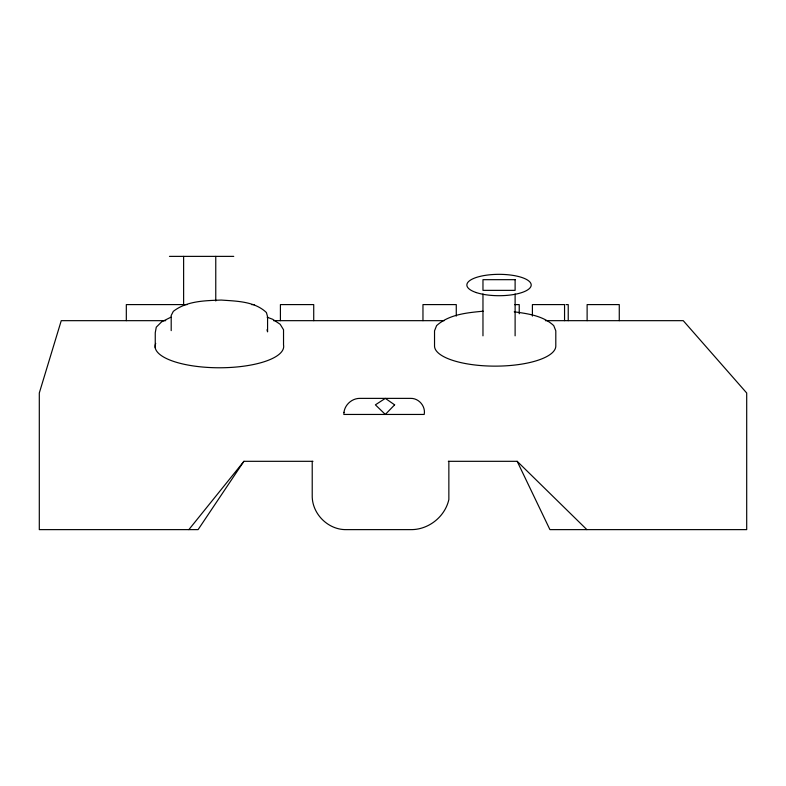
<?xml version="1.0" encoding="UTF-8"?>
<svg xmlns="http://www.w3.org/2000/svg" width="786" height="786" viewBox="0 0 786 786"><rect width="100%" height="100%" fill="white"/><g stroke="black" fill="none" stroke-linecap="round" stroke-linejoin="round"><path stroke-width="1.18" d="M312.975 461.313L243.896 461.313L198.092 529.626L39.3 529.626L39.3 393L61.249 320.668L165.718 320.668M188.866 529.626L243.935 461.313M170.867 317.22L161.602 321.877L156.276 327.163L155.255 332.733L155.255 347.893M483.095 311.207C467.051 312.74 449.101 314.361 436.594 325.61L434.53 330.827L434.53 345.987A60.64 20.151 0 0 0 495.16 366.138A60.64 20.151 0 0 0 555.8 345.987L555.8 330.827L553.737 325.61C543.155 315.766 528.015 313.683 514.231 311.826M169.462 256.374L233.747 256.374M187.186 304.595L126.32 304.595L126.32 320.668M251.51 304.595L254.546 304.595M514.525 304.595L519.232 304.595L519.232 313.781M566.077 304.595L568.229 304.595L568.229 320.668M273.489 320.668L444.208 320.668M545.366 320.668L683.24 320.668L746.7 393L746.7 529.626L549.925 529.626L517.178 461.313L448.325 461.313M267.132 317.2L272.693 319.293L280.18 324.284L283.53 329.756L283.53 344.916A64.295 21.369 0 0 1 217.133 367.76A64.295 21.369 0 0 1 155.726 343.423M517.178 461.313L586.867 529.626M266.994 329.766L267.574 331.849L267.574 316.689L266.405 312.523C254.576 301.254 236.596 301.176 221.23 300.065C204.969 300.655 186.734 300.891 173.323 311.344L171.201 315.471L171.201 330.631M619.27 320.668L619.27 304.595L587.122 304.595L587.122 320.668M564.554 320.668L564.554 304.595L532.407 304.595L532.407 316.08M515.115 293.954L515.115 335.838M482.968 293.954L482.968 335.838M456.273 316.08L456.273 304.595L422.966 304.595L422.966 320.668M448.855 461.313L448.855 499.513C445.043 516.746 428.468 529.862 410.813 529.626L346.371 529.626C328.116 530.01 311.836 513.72 312.219 495.465L312.219 461.313M313.722 320.668L313.722 304.595L280.415 304.595L280.415 320.668M215.767 256.374L215.767 300.979M183.619 256.374L183.619 304.595M343.973 412.355L343.836 414.448L424.194 414.448C425.845 406.401 418.918 398.158 410.705 398.374L359.949 398.374C352.118 398.256 344.897 404.564 343.973 412.355M394.631 404.839L385.327 414.448L375.403 404.839L385.327 398.374L394.631 404.839M515.115 279.678L482.968 279.678L482.968 290.358L515.115 290.358L515.115 279.678M476.316 292.579A32.147 10.68 0 0 0 530.098 287.784A32.147 10.68 0 0 0 490.729 274.697A32.147 10.68 0 0 0 476.316 292.579"/></g></svg>
